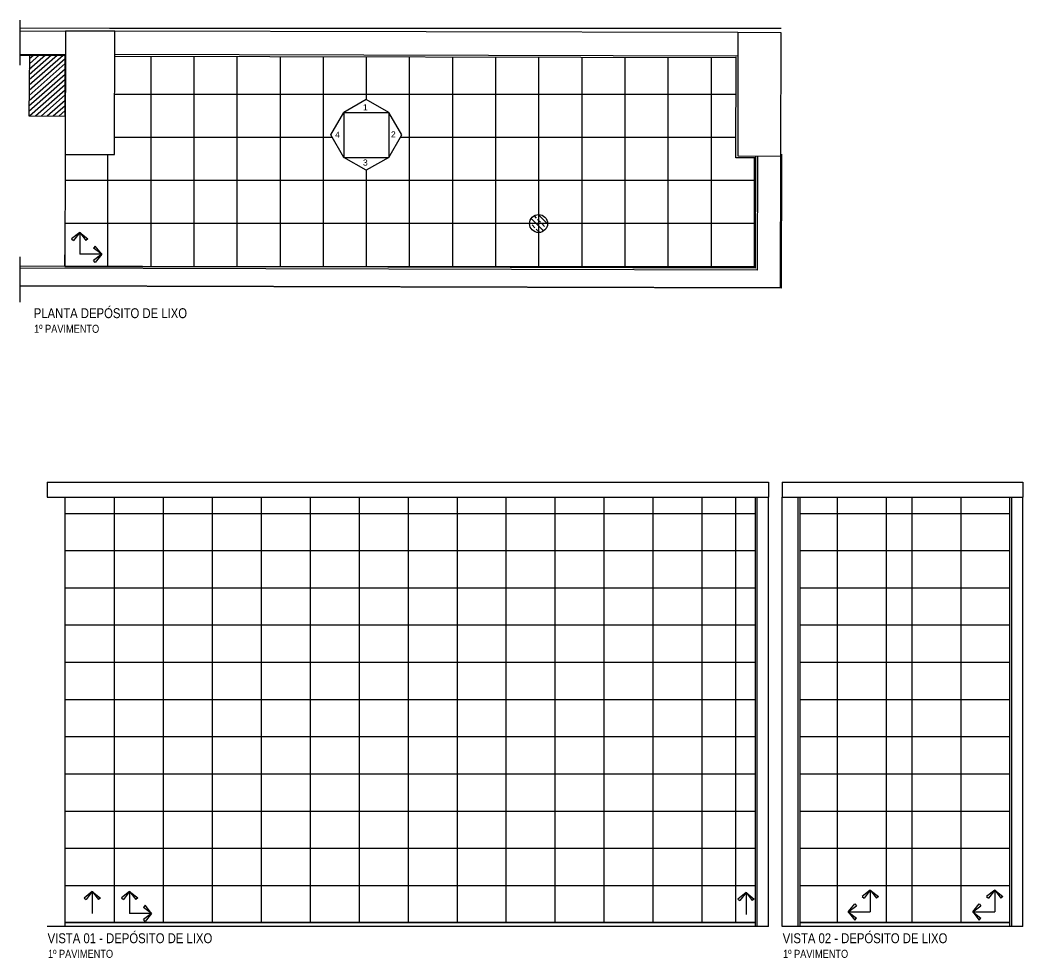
# Model space of a CAD drawing. Header units: metres. Extents: x 3 to 168, y -142 to 28.
# Drawn here: x 50.36 to 58.49, y -141.84 to -134.24 of the extents above; entities that cross this region are included whole.
import ezdxf

# ---------------------------------------------------------------- set-up
doc = ezdxf.new("R2010")
doc.units = ezdxf.units.M
for name, color, linetype in [('ARQ-ALV ACAB', 4, 'Continuous'), ('ARQ-ALV OSSO', 5, 'Continuous'), ('ARQ-AUX', 7, 'Continuous'), ('ARQ-AUX2', 2, 'Continuous'), ('ARQ-CERÂMICA', 7, 'Continuous'), ('ARQ-ENCH', 1, 'Continuous'), ('ARQ-SIM', 1, 'Continuous'), ('ARQ-TXT', 2, 'Continuous')]:
    doc.layers.add(name, color=color, linetype=linetype)
doc.styles.add('Adesa', font='ARIALN.TTF')
doc.styles.add('Arial', font='arial.ttf')

# ---------------------------------------------------------------- blocks, each defined once
blk = doc.blocks.new('VISTA')
at = {"layer": 'ARQ-SIM'}
blk.add_lwpolyline([(-0.00525, -0.00909), (-0.00525, 0.00909), (0, 0)], close=True, dxfattribs=at)
at = {"layer": 'ARQ-SIM', "color": 5, "style": 'Adesa'}
blk.add_attdef('4', (-0.0019, -0.00135), '', height=0.0025, rotation=90, dxfattribs=at)
blk = doc.blocks.new('PL RALO')
at = {"layer": 'ARQ-AUX2'}
h = blk.add_hatch(dxfattribs=at)
h.set_pattern_fill('BRASS', color=8, scale=0.01, angle=315)
h.set_pattern_definition([(315, (-278.116365, 1040.018154), (0.0449012806, 0.0449012806), []), (315, (-278.093914, 1040.040605), (0.0449012806, 0.0449012806), [0.03175, -0.015875])])
edge = h.paths.add_edge_path()
edge.add_arc((0, 0), 0.0729, 270, 630)
blk.add_circle((0, 0), 0.0729, dxfattribs=at)
blk = doc.blocks.new('Seta para pag.piso')
for p, q in [((0, 0.1126), (-0.0418, 0.0796)), ((0, 0.1126), (-0.0312, 0.0715)), ((0, 0.1126), (0, 0)), ((0, 0.1126), (0.0418, 0.0795)), ((0, 0.1126), (0.0312, 0.0715)), ((-0.0418, 0.0796), (-0.0312, 0.0715)), ((0.0418, 0.0795), (0.0312, 0.0715)), ((-0.1126, 0), (-0.0795, 0.0418)), ((-0.1126, 0), (-0.0715, 0.0312)), ((-0.1126, 0), (0, 0)), ((-0.1126, 0), (-0.0796, -0.0418)), ((-0.1126, 0), (-0.0715, -0.0312)), ((-0.0795, 0.0418), (-0.0715, 0.0312)), ((-0.0796, -0.0418), (-0.0715, -0.0312))]:
    blk.add_line(p, q)
blk = doc.blocks.new('A$C6d6dbca2')
for p, q in [((0.0661, 0.1781), (0, 0.1259)), ((0.0661, 0.1781), (0.0168, 0.1131)), ((0.0661, 0.1781), (0.0661, 0)), ((0.0661, 0.1781), (0.1323, 0.1259)), ((0.0661, 0.1781), (0.1155, 0.1132)), ((0, 0.1259), (0.0168, 0.1131)), ((0.1323, 0.1259), (0.1155, 0.1132))]:
    blk.add_line(p, q)
blk = doc.blocks.new('AREAS MOLHADAS')
at = {"layer": 'ARQ-CERÂMICA'}
h = blk.add_hatch(dxfattribs=at)
h.set_pattern_fill('NET', color=256, scale=0.11)
h.set_pattern_definition([(0, (50.72572, -136.23778), (0, 0.34925), []), (90, (50.72572, -136.23778), (-0.34925, 2e-17), [])])
h.paths.add_polyline_path([(56.1647, -134.5475), (51.1298, -134.5359), (51.1281, -135.3304), (50.7281, -135.3295), (50.7257, -136.2378), (56.3204, -136.2526), (56.3225, -135.3575), (56.1624, -135.3571)])
h.paths.add_polyline_path([(53.4556, -135.1717), (53.3506, -135.3535), (53.1688, -135.4585), (52.9869, -135.3535), (52.8819, -135.1717), (52.9869, -134.9898), (53.1688, -134.8848), (53.3506, -134.9898)], flags=16)
h.paths.add_polyline_path([(53.1292, -134.9853), (53.1931, -134.9853), (53.1931, -134.91), (53.1292, -134.91)], flags=8)
h.paths.add_polyline_path([(52.9034, -135.2072), (52.9672, -135.2072), (52.9672, -135.1322), (52.9034, -135.1322)], flags=8)
h.paths.add_polyline_path([(53.3559, -135.2048), (53.4198, -135.2048), (53.4198, -135.1295), (53.3559, -135.1295)], flags=8)
h.paths.add_polyline_path([(53.129, -135.4342), (53.1934, -135.4342), (53.1934, -135.3576), (53.129, -135.3576)], flags=8)
h = blk.add_hatch(dxfattribs=at)
h.set_pattern_fill('LINE', color=256, scale=0.095)
h.set_pattern_definition([(0, (51.12807, -141.55738), (0, 0.301625), [])])
h.paths.add_polyline_path([(51.1281, -138.1074), (50.7281, -138.1074), (50.7281, -141.5574), (51.1281, -141.5574)])
h.paths.add_polyline_path([(56.1624, -138.1074), (51.1281, -138.1074), (51.1281, -141.5574), (56.1624, -141.5574)])
h.paths.add_polyline_path([(56.3222, -138.1074), (56.1624, -138.1074), (56.1624, -141.5574), (56.3222, -141.5574)])
h = blk.add_hatch(dxfattribs=at)
h.set_pattern_fill('LINE', color=256, scale=0.125, angle=90)
h.set_pattern_definition([(90, (51.12807, -141.55738), (-0.396875, 2e-17), [])])
h.paths.add_polyline_path([(56.1624, -138.1074), (51.1281, -138.1074), (51.1281, -141.5574), (56.1624, -141.5574)])
h = blk.add_hatch(dxfattribs=at)
h.set_pattern_fill('LINE', color=256, scale=0.095)
h.set_pattern_definition([(0, (58.38438, -141.55738), (0, 0.301625), [])])
h.paths.add_polyline_path([(57.3844, -138.1074), (56.6844, -138.1074), (56.6844, -141.5574), (57.3844, -141.5574)])
h.paths.add_polyline_path([(57.3844, -141.5574), (58.3844, -141.5574), (58.3844, -138.1074), (57.3844, -138.1074)])
h = blk.add_hatch(dxfattribs=at)
h.set_pattern_fill('LINE', color=256, scale=0.125, angle=90)
h.set_pattern_definition([(90, (57.3844, -141.55738), (-0.396875, 2e-17), [])])
h.paths.add_polyline_path([(57.3844, -138.1074), (56.6844, -138.1074), (56.6844, -141.5574), (57.3844, -141.5574)])
h = blk.add_hatch(dxfattribs=at)
h.set_pattern_fill('LINE', color=256, scale=0.125, angle=90)
h.set_pattern_definition([(90, (58.3844, -141.55738), (-0.396875, 2e-17), [])])
h.paths.add_polyline_path([(58.3844, -138.1074), (57.3844, -138.1074), (57.3844, -141.5574), (58.3844, -141.5574)])
at = {"layer": 'ARQ-ENCH'}
h = blk.add_hatch(dxfattribs=at)
h.set_pattern_fill('ANSI31', color=256, scale=0.01, angle=-3.7809)
h.set_pattern_definition([(41.2191, (71.009225, -171.785576), (-0.020921352, 0.023882201), [])])
h.paths.add_polyline_path([(50.4347, -135.0158), (50.7288, -135.0188), (50.7298, -134.5249), (50.4395, -134.5219)])
at = {"layer": 'ARQ-ALV ACAB'}
for p, q in [((56.3222, -141.5874), (56.3222, -138.1074, 0)), ((56.6844, -141.5874, 0), (56.6844, -138.1074)), ((58.3844, -141.5874), (58.3844, -138.1074, 0)), ((56.3222, -141.5574), (50.7281, -141.5574, 0)), ((58.3844, -141.5574), (56.6844, -141.5574, 0))]:
    blk.add_line(p, q, dxfattribs=at)
at = {"layer": 'ARQ-ALV ACAB', "elevation": 0}
for points in [[(50.3632, -134.3047), (51.0882, -134.3061)], [(51.0882, -134.3061), (56.5302, -134.3073)], [(50.3632, -134.524), (50.7298, -134.5249)], [(56.1647, -134.5475), (51.1297, -134.5359)], [(56.3222, -135.3575), (56.1624, -135.3571), (56.1647, -134.5375)], [(56.5326, -135.3275), (56.5301, -136.4131), (50.3632, -136.3968)], [(56.3225, -135.3425), (56.3204, -136.2526), (50.3632, -136.2368)]]:
    blk.add_lwpolyline(points, dxfattribs=at)
at = {"layer": 'ARQ-ALV OSSO'}
for p, q in [((56.3372, -141.5874), (56.3372, -138.1074, 0)), ((56.4272, -141.5874), (56.4272, -138.1074, 0)), ((56.5395, -141.5874, 0), (56.5395, -138.1074)), ((56.6694, -141.5874, 0), (56.6694, -138.1074)), ((58.3994, -141.5874), (58.3994, -138.1074, 0)), ((58.4894, -141.5874), (58.4894, -138.1074, 0)), ((56.4272, -141.5874), (50.5832, -141.5874, 0)), ((58.4894, -141.5874), (56.5395, -141.5874, 0))]:
    blk.add_line(p, q, dxfattribs=at)
at = {"layer": 'ARQ-ALV OSSO', "elevation": 0}
for points in [[(50.3632, -134.3291), (50.7302, -134.33)], [(56.1802, -134.3426), (51.1298, -134.33)], [(50.3632, -134.5191), (50.7298, -134.52)], [(56.1798, -134.5326), (51.1298, -134.5209)], [(50.3632, -136.3918), (56.5251, -136.4081), (56.528, -135.3423)], [(56.3375, -135.3425), (56.3354, -136.2676), (50.3632, -136.2518)]]:
    blk.add_lwpolyline(points, dxfattribs=at)
at = {"layer": 'ARQ-AUX'}
for points in [[(50.3632, -134.6065), (50.3632, -134.2404)], [(50.7281, -135.3295), (50.7257, -136.2378)], [(50.3632, -136.5269), (50.3632, -136.1608)]]:
    blk.add_lwpolyline(points, dxfattribs=at)
at = {"layer": 'ARQ-AUX2'}
for p, q in [((50.5832, -137.9874), (56.4272, -137.9874, 0)), ((56.5395, -137.9874), (58.4894, -137.9874, 0)), ((50.5832, -138.1074), (56.4272, -138.1074, 0)), ((50.7281, -141.5874, 0), (50.7281, -138.1074)), ((51.1281, -141.5574, 0), (51.1281, -138.1083)), ((56.1624, -141.5574, 0), (56.1624, -138.1074)), ((56.5395, -138.1074), (58.4894, -138.1074, 0)), ((57.3844, -141.5574), (57.3844, -138.1074))]:
    blk.add_line(p, q, dxfattribs=at)
for points in [[(51.1303, -134.3309), (50.7302, -134.33), (50.7281, -135.3295), (51.1281, -135.3304)], [(56.5302, -134.3439), (56.1802, -134.3418), (56.1781, -135.3413), (56.528, -135.3434)]]:
    blk.add_lwpolyline(points, close=True, dxfattribs=at)
for points in [[(50.5832, -137.9874), (50.5832, -138.1074)], [(56.5395, -137.9874), (56.5395, -138.1074)]]:
    blk.add_lwpolyline(points, dxfattribs=at)
at = {"layer": 'ARQ-AUX2', "elevation": 0}
for points in [[(56.4272, -137.9874), (56.4272, -138.1074)], [(58.4894, -137.9874), (58.4894, -138.1074)]]:
    blk.add_lwpolyline(points, dxfattribs=at)
at = {"layer": 'ARQ-ENCH', "elevation": 0}
blk.add_lwpolyline([(50.4347, -135.0158), (50.7288, -135.0188), (50.7298, -134.5249), (50.4395, -134.5219)], close=True, dxfattribs=at)
at = {"layer": 'ARQ-CERÂMICA'}
for name, p in [('PL RALO', (54.5646, -135.8899)), ('A$C6d6dbca2', (50.8821, -141.4838, 0)), ('A$C6d6dbca2', (56.1798, -141.492, 0))]:
    blk.add_blockref(name, p, dxfattribs=at)
at = {"layer": 'ARQ-CERÂMICA', "yscale": 1.58230973583663, "zscale": 1.58230973583663}
for p, xscale, rotation in [((50.8464, -136.1395), 1.58230973583663, 270), ((51.2509, -141.4831, 0), 1.58230973583663, 270), ((57.2526, -141.471), -1.58230973583663, 90), ((58.2605, -141.471), -1.58230973583663, 90)]:
    blk.add_blockref('Seta para pag.piso', p, dxfattribs=dict(at, xscale=xscale, rotation=rotation))
at = {"layer": 'ARQ-SIM', "ltscale": 0.03}
ref = blk.add_blockref('VISTA', (53.1688, -134.8848), dxfattribs=dict(at, xscale=-20.00000000011565, yscale=20.00000000011565, zscale=20.00000000011565, rotation=270))
ref.add_attrib('4', '1', (53.1417, -134.9728), dxfattribs={"color": 3, "height": 0.05, "style": 'Arial'})
ref = blk.add_blockref('VISTA', (52.8819, -135.1717), dxfattribs=dict(at, xscale=20.00000000011565, yscale=20.00000000011565, zscale=20.00000000011565, rotation=180))
ref.add_attrib('4', '4', (52.9159, -135.1947), dxfattribs={"color": 3, "height": 0.05, "style": 'Arial'})
ref = blk.add_blockref('VISTA', (53.4556, -135.1717), dxfattribs=dict(at, xscale=-20.00000000011565, yscale=20.00000000011565, zscale=20.00000000011565, rotation=180))
ref.add_attrib('4', '2', (53.3684, -135.1923), dxfattribs={"color": 3, "height": 0.05, "style": 'Arial'})
ref = blk.add_blockref('VISTA', (53.1688, -135.4585), dxfattribs=dict(at, xscale=20.00000000011565, yscale=20.00000000011565, zscale=20.00000000011565, rotation=270))
ref.add_attrib('4', '3', (53.1417, -135.4206), dxfattribs={"color": 3, "height": 0.05, "style": 'Arial'})
at = {"layer": 'ARQ-TXT', "ltscale": 0.5, "style": 'Adesa'}
for s, p in [('PLANTA DEPÓSITO DE LIXO', (50.4739, -136.6568, 0)), ('VISTA 01 - DEPÓSITO DE LIXO', (50.5866, -141.7237, 0)), ('VISTA 02 - DEPÓSITO DE LIXO', (56.5429, -141.7237, 0))]:
    blk.add_text(s, height=0.08, dxfattribs=at).set_placement(p)
at = {"layer": 'ARQ-TXT', "style": 'Adesa'}
for p in [(50.4767, -136.7757, 217.9394), (50.5893, -141.8426, 217.9394), (56.5456, -141.8426, 217.9394)]:
    blk.add_text('1º PAVIMENTO', height=0.065, dxfattribs=at).set_placement(p)

msp = doc.modelspace()

# ---------------------------------------------------------------- block references
msp.add_blockref('AREAS MOLHADAS', (0, 0))

doc.saveas('drawing.dxf')
